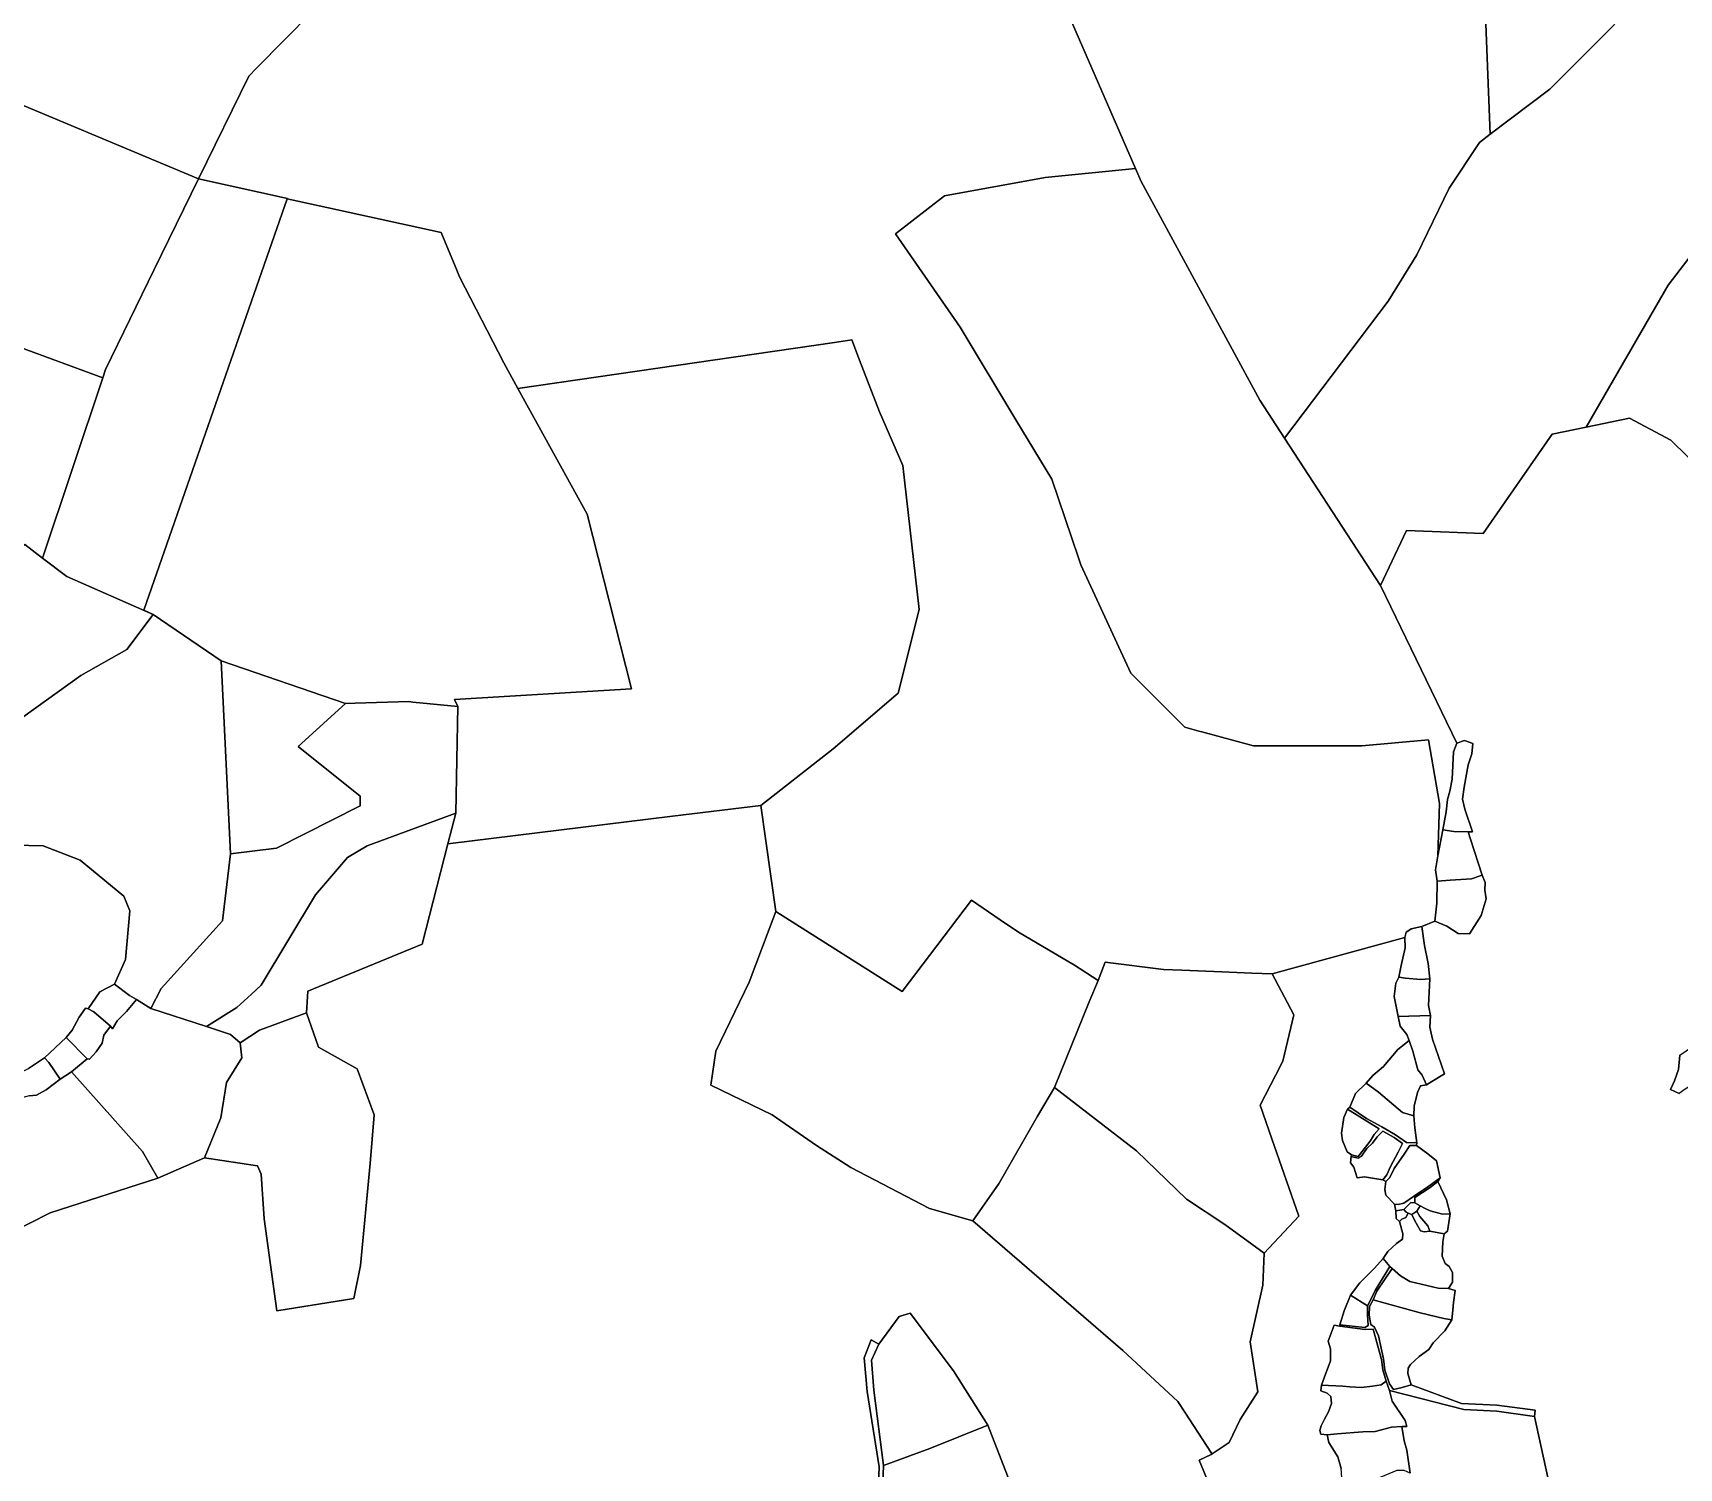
# Model space of a CAD drawing. Extents: x 542555 to 550520, y 1840485 to 1846995.
# Drawn here: x 546925 to 547559, y 1842443 to 1842996 of the extents above; entities that cross this region are included whole.
import ezdxf

# ---------------------------------------------------------------- set-up
doc = ezdxf.new("R2010")
doc.units = 0
doc.layers.add('Level 30', color=7, linetype='Continuous')

msp = doc.modelspace()

# ---------------------------------------------------------------- linework, layer by layer
at = {"layer": 'Level 30'}
for points in [[(547448.02, 1843219.39), (547451.1, 1843218.07), (547464.8, 1843217.02), (547475.37, 1843217.02), (547490.49, 1843220.8), (547503.35, 1843220.8), (547507.47, 1843220.28), (547494.22, 1843137.16), (547482.2, 1843051.39), (547486.03, 1842956.53), (547481.86, 1842953.37), (547470.14, 1842935.79), (547457.7, 1842910.15), (547446.73, 1842892.28), (547406.8, 1842839.59), (547397.29, 1842854.19), (547351.62, 1842938.35), (547349.42, 1842943.41), (547324.38, 1843000.88), (547325.18, 1843032.96), (547346.01, 1843067.42), (547394.08, 1843125.94), (547428.53, 1843179.65)], [(547507.47, 1843220.28), (547508.78, 1843220.12), (547520.4, 1843212.07), (547544.25, 1843203.48), (547560.14, 1843194.12), (547567.82, 1843190.89), (547577.38, 1843172.86), (547629.73, 1843134.92), (547607.79, 1843108.69), (547580.7, 1843071.32), (547552.15, 1843017.84), (547531.65, 1842996.6), (547508.95, 1842973.88), (547486.03, 1842956.53), (547482.2, 1843051.39), (547494.22, 1843137.16)], [(546865.94, 1842990.6), (546900.9201, 1842976.0179), (546988.76, 1842939.4), (546971.7051, 1842904.4959), (546952.9, 1842866.01), (546951.84, 1842862.83), (546835.8, 1842905.56), (546837.9, 1842910.03), (546844.22, 1842926.65), (546850.0244, 1842943.8195), (546857.9585, 1842967.2887), (546863.51, 1842983.71)], [(547639.51, 1842812.57), (547638.24, 1842795.93), (547629.56, 1842783.91), (547606.01, 1842789.42), (547555.57, 1842838.83), (547539.64, 1842847.33), (547522.8706, 1842843.831), (547554.51, 1842898.47), (547612.58, 1842974.25), (547627.38, 1842991.39), (547696.73, 1842960.78), (547675.69, 1842915.31)], [(546988.76, 1842939.4), (547022.95, 1842931.84), (547022.88, 1842931.65), (547009.1681, 1842892.3205), (546967.69, 1842773.35), (546971.33, 1842771.76), (546938.06, 1842786.29), (546928.7213, 1842793.4239), (546951.84, 1842862.83), (546952.9, 1842866.01), (546971.7051, 1842904.4959)], [(547469.03, 1842695.73), (547467.69, 1842688.8), (547465.8698, 1842678.789), (547466.43, 1842699.03), (547462.18, 1842723.52), (547436.54, 1842721.13), (547394.88, 1842721.13), (547374.97, 1842726.56), (547373.8644, 1842726.8614), (547368.44, 1842728.34), (547360.3477, 1842736.4401), (547347.61, 1842749.19), (547328.39, 1842790.87), (547327.4753, 1842793.5496), (547317.17, 1842823.74), (547303.3656, 1842846.6533), (547281.92, 1842882.25), (547257.1, 1842918.17), (547275.94, 1842932.86), (547314.62, 1842939.84), (547349.42, 1842943.41), (547351.62, 1842938.35), (547397.29, 1842854.19), (547406.8, 1842839.59), (547443.75, 1842782.84), (547473.17, 1842722.15), (547471.84, 1842718.8), (547471.34, 1842708.28), (547470.5, 1842703.7), (547469.56, 1842700.47)], [(547087.29, 1842739), (547088.6, 1842736.28), (547071.2473, 1842738.0392), (547069.76, 1842738.19), (547049.0336, 1842737.5961), (547045.33, 1842737.49), (546997.48, 1842753.92), (546971.33, 1842771.76), (546967.69, 1842773.35), (547009.1681, 1842892.3205), (547022.88, 1842931.65), (547082.16, 1842918.79), (547088.1462, 1842904.2338), (547089.18, 1842901.72), (547106.24, 1842868.59), (547111.71, 1842858.67), (547138.35, 1842810.35), (547155.41, 1842743.07)], [(546951.84, 1842862.83), (546928.7213, 1842793.4239), (546921.88, 1842798.65), (546900.26, 1842783.27), (546874.06, 1842783.87), (546853.82, 1842808.65), (546838.47, 1842799.48), (546832.8801, 1842796.6803), (546826.67, 1842793.57), (546809.28, 1842783.19), (546781.33, 1842801.82), (546779.7693, 1842802.2122), (546777.4192, 1842802.8027), (546777.88, 1842803.43), (546783.84, 1842814.57), (546816.88, 1842865.34), (546835.8, 1842905.56)], [(547233.02, 1842719.97), (547205.25, 1842698.25), (547171.2137, 1842694.0551), (547084.76, 1842683.4), (547087.78, 1842695.28), (547088.6, 1842736.28), (547087.29, 1842739), (547155.41, 1842743.07), (547138.35, 1842810.35), (547111.71, 1842858.67), (547233.591, 1842876.4394), (547240.18, 1842877.4), (547243.1963, 1842869.5975), (547250.9, 1842849.67), (547259.84, 1842829.1), (547266.1, 1842773.64), (547258.06, 1842741.44)], [(546928.7213, 1842793.4239), (546938.06, 1842786.29), (546971.33, 1842771.76), (546961.19, 1842758.23), (546943.4, 1842748.28), (546917.0007, 1842729.2892), (546881.54, 1842703.78), (546864.53, 1842720.13), (546860.07, 1842726.76), (546854.83, 1842741.26), (546860.63, 1842777.82), (546874.06, 1842783.87), (546900.26, 1842783.27), (546921.88, 1842798.65)], [(546997.48, 1842753.92), (547001.06, 1842679.57), (546997.97, 1842653.77), (546974.4, 1842627.83), (546970.32, 1842620.04), (546964.9, 1842623.49), (546962.23, 1842625.04), (546956.35, 1842629.44), (546960.68, 1842638.98), (546962.32, 1842657.63), (546959.98, 1842663.26), (546943.18, 1842677.21), (546928.99, 1842682.68), (546912.44, 1842683.05), (546902.4787, 1842680.6131), (546900.79, 1842680.2), (546881.54, 1842703.78), (546917.0007, 1842729.2892), (546943.4, 1842748.28), (546961.19, 1842758.23), (546971.33, 1842771.76)], [(547018.8, 1842681.76), (547001.06, 1842679.57), (546997.48, 1842753.92), (547045.33, 1842737.49), (547027.06, 1842720.93), (547050.98, 1842701.75), (547050.96, 1842698.12)], [(547045.33, 1842737.49), (547049.0336, 1842737.5961), (547069.76, 1842738.19), (547071.2473, 1842738.0392), (547088.6, 1842736.28), (547087.78, 1842695.28), (547053.63, 1842682.7), (547046.14, 1842678.19), (547033.78, 1842663.88), (547012.85, 1842629.02), (547009.13, 1842625.61), (547003.52, 1842620.47), (546991.85, 1842613.19), (546970.32, 1842620.04), (546974.4, 1842627.83), (546997.97, 1842653.77), (547001.06, 1842679.57), (547018.8, 1842681.76), (547050.96, 1842698.12), (547050.98, 1842701.75), (547027.06, 1842720.93)], [(547473.17, 1842722.15), (547476.08, 1842723.16), (547479.34, 1842722.02), (547478.94, 1842718.12), (547477.56, 1842713.9), (547476, 1842705.25), (547475.33, 1842700.69), (547476.26, 1842696.79), (547479.19, 1842688.1), (547477.56, 1842688.12), (547471.98, 1842688.19), (547467.69, 1842688.8), (547469.03, 1842695.73), (547469.56, 1842700.47), (547470.5, 1842703.7), (547471.34, 1842708.28), (547471.84, 1842718.8)], [(547087.78, 1842695.28), (547084.76, 1842683.4), (547074.77, 1842644.8), (547030.88, 1842626.74), (547030.34, 1842618.36), (547012.19, 1842611.71), (547004.8, 1842606.92), (547001.1, 1842610.12), (546991.85, 1842613.19), (547003.52, 1842620.47), (547009.13, 1842625.61), (547012.85, 1842629.02), (547033.78, 1842663.88), (547046.14, 1842678.19), (547053.63, 1842682.7)], [(547470.62, 1842669.49), (547465.6, 1842669.04), (547464.91, 1842673.51), (547465.8698, 1842678.789), (547467.69, 1842688.8), (547471.98, 1842688.19), (547477.56, 1842688.12), (547478.41, 1842685.23), (547482.83, 1842671.4), (547478.72, 1842669.99)], [(547482.83, 1842671.4), (547484.02, 1842668.52), (547483.88, 1842665.56), (547484.42, 1842662.26), (547482.49, 1842655.82), (547478.05, 1842648.88), (547473.65, 1842648.93), (547469.35, 1842651.81), (547464.73, 1842653.71), (547465.4, 1842660.58), (547465.6, 1842669.04), (547470.62, 1842669.49), (547478.72, 1842669.99)], [(547331.6611, 1842622.6728), (547318.26, 1842589.71), (547311.74, 1842578.69), (547296.91, 1842552.9), (547286.78, 1842538.3), (547270.13, 1842543.08), (547239.84, 1842558.84), (547226.65, 1842567.33), (547209.55, 1842579.16), (547185.91, 1842590.53), (547187.88, 1842603.6), (547200.66, 1842630.27), (547210.97, 1842657.44), (547259.55, 1842626.64), (547286.27, 1842661.81), (547297.306, 1842654.2616), (547304.37, 1842649.43), (547325.94, 1842636.7), (547335.01, 1842630.91)], [(547453.43, 1842631.71), (547450.76, 1842632.19), (547451.72, 1842636.67), (547453.23, 1842643.46), (547453.06, 1842647.38), (547453.67, 1842649.42), (547454.6062, 1842650.0507), (547455.57, 1842650.7), (547459.67, 1842651.59), (547460.73, 1842644.3), (547462.09, 1842637.41), (547462.68, 1842631.47), (547459.1, 1842631.19)], [(547402.08, 1842633.37), (547410.35, 1842617.64), (547406.17, 1842599.83), (547403.2736, 1842594.2384), (547397.39, 1842582.88), (547401.8955, 1842569.98), (547412.3, 1842540.19), (547399.02, 1842525.86), (547394.2412, 1842529.3452), (547383.8395, 1842536.9312), (547383.8, 1842536.96), (547369.01, 1842546.7), (547349.86, 1842565.33), (547318.26, 1842589.71), (547331.6611, 1842622.6728), (547335.01, 1842630.91), (547337.102, 1842636.1851), (547337.79, 1842637.92), (547360.19, 1842635.12), (547367.289, 1842634.8234), (547382.6502, 1842634.1817), (547394.2451, 1842633.6973)], [(546955.67, 1842612.24), (546954.89, 1842613.31), (546948.45, 1842618.82), (546946.21, 1842619.91), (546950.79, 1842626.49), (546956.35, 1842629.44), (546962.23, 1842625.04), (546964.9, 1842623.49), (546961.03, 1842618.88), (546957.4, 1842615.34)], [(547463.05, 1842617.36), (547450.54, 1842617.02), (547449, 1842624.66), (547449.6, 1842629.8), (547450.76, 1842632.19), (547453.43, 1842631.71), (547459.1, 1842631.19), (547462.68, 1842631.47), (547462.27, 1842621.19)], [(546997.27, 1842578.04), (546991, 1842562.63), (546973.04, 1842554.81), (546967.13, 1842564.99), (546939.88, 1842595.67), (546945.9, 1842600.73), (546946.75, 1842600.57), (546949.4, 1842603.44), (546951.61, 1842606.79), (546952.25, 1842609.78), (546954.89, 1842613.31), (546955.67, 1842612.24), (546957.4, 1842615.34), (546961.03, 1842618.88), (546964.9, 1842623.49), (546970.32, 1842620.04), (546991.85, 1842613.19), (547001.1, 1842610.12), (547004.8, 1842606.92), (547005.44, 1842601.1), (546999.47, 1842591.56)], [(546946.75, 1842600.57), (546945.9, 1842600.73), (546937.84, 1842608.95), (546940.09, 1842611.76), (546942.85, 1842616.75), (546945.29, 1842620.15), (546946.21, 1842619.91), (546948.45, 1842618.82), (546954.89, 1842613.31), (546952.25, 1842609.78), (546951.61, 1842606.79), (546949.4, 1842603.44)], [(547011.5, 1842559.56), (546991, 1842562.63), (546997.27, 1842578.04), (546999.47, 1842591.56), (547005.44, 1842601.1), (547004.8, 1842606.92), (547012.19, 1842611.71), (547030.34, 1842618.36), (547034.9, 1842605.26), (547049.79, 1842596.84), (547056.32, 1842579.13), (547054.87, 1842560.39), (547051.03, 1842521.17), (547048.52, 1842508.41), (547018.9, 1842503.76), (547014.04, 1842539.19), (547012.8, 1842556.38)], [(547463.51, 1842591.94), (547461.49, 1842590.74), (547459.76, 1842594.48), (547458.06, 1842596.48), (547456.24, 1842603.61), (547454.81, 1842607.72), (547453.94, 1842610.09), (547451.38, 1842613.32), (547450.54, 1842617.02), (547463.05, 1842617.36), (547462.7, 1842612.86), (547463.71, 1842608.33), (547468.42, 1842594.92)], [(547579.88, 1842597.93), (547579.6, 1842594.27), (547576.36, 1842595.12), (547574.21, 1842594.97), (547570.92, 1842593.7), (547568.75, 1842593.71), (547561.05, 1842589.06), (547558.71, 1842587.32), (547555.34, 1842588.89), (547556.91, 1842592.27), (547558.42, 1842596.64), (547558.97, 1842602.18), (547563.8, 1842605.48), (547570.05, 1842609.65), (547576.79, 1842618.28), (547579.66, 1842615.07), (547583.49, 1842610.38), (547581.94, 1842606.68), (547580.98, 1842602.44)], [(546945.9, 1842600.73), (546939.88, 1842595.67), (546935.44, 1842592.94), (546931.17, 1842599.31), (546929.5, 1842601.04), (546937.84, 1842608.95)], [(547454.81, 1842607.72), (547456.24, 1842603.61), (547458.06, 1842596.48), (547459.76, 1842594.48), (547461.49, 1842590.74), (547459.09, 1842590.28), (547457.93, 1842587.79), (547456.68, 1842582.44), (547456.58, 1842578.74), (547452.25, 1842580.09), (547442.95, 1842587.82), (547438.26, 1842591.35), (547440.79, 1842594.27), (547444.94, 1842597.82), (547450.41, 1842604.36)], [(546923.48, 1842586.5), (546920.76, 1842585.71), (546919.64, 1842587.24), (546917.79, 1842590.17), (546915.48, 1842591.59), (546916.94, 1842593.83), (546923.31, 1842597.05), (546929.5, 1842601.04), (546931.17, 1842599.31), (546935.44, 1842592.94), (546930.1, 1842588.73), (546926.32, 1842586.74)], [(547456.58, 1842578.74), (547456.97, 1842574.14), (547457.69, 1842568.43), (547453.8, 1842568.49), (547449.47, 1842571.51), (547444.31, 1842574.49), (547438.35, 1842577.7), (547431.89, 1842582.07), (547434.08, 1842587.34), (547438.26, 1842591.35), (547442.95, 1842587.82), (547452.25, 1842580.09)], [(547318.26, 1842589.71), (547349.86, 1842565.33), (547369.01, 1842546.7), (547383.8, 1842536.96), (547383.8395, 1842536.9312), (547394.2412, 1842529.3452), (547399.02, 1842525.86), (547398.4, 1842513.65), (547393.61, 1842491.79), (547396.55, 1842472.61), (547389.67, 1842461.85), (547385.54, 1842453.05), (547378.96, 1842448.64), (547378.7246, 1842448.9996), (547368.4135, 1842464.7512), (547365.75, 1842468.82), (547344.55, 1842488.49), (547286.78, 1842538.3), (547296.91, 1842552.9), (547311.74, 1842578.69)], [(547430.99, 1842581.33), (547443.3, 1842573.75), (547441.33, 1842571.57), (547439.83, 1842568.99), (547437.92, 1842566.66), (547435.16, 1842563.18), (547432.53, 1842563.82), (547430.9, 1842564.9), (547429.06, 1842569.25), (547428.69, 1842572.1), (547429.66, 1842578.1)], [(547457.69, 1842568.43), (547457.66, 1842567.3), (547454.99, 1842567.36), (547452.89, 1842564.01), (547449.05, 1842558.52), (547447.38, 1842555.03), (547445.77, 1842553.54), (547444.6, 1842554.11), (547446.13, 1842556.04), (547447.58, 1842559.32), (547450.59, 1842564.78), (547452.16, 1842568.16), (547449.01, 1842570.46), (547444.62, 1842572.86), (547442.44, 1842570.74), (547440.71, 1842568.3), (547438.55, 1842566.22), (547436.36, 1842563.09), (547435.17, 1842562.52), (547432.44, 1842563.07), (547432.53, 1842563.82), (547435.16, 1842563.18), (547437.92, 1842566.66), (547439.83, 1842568.99), (547441.33, 1842571.57), (547443.3, 1842573.75), (547430.99, 1842581.33), (547431.89, 1842582.07), (547438.35, 1842577.7), (547444.31, 1842574.49), (547449.47, 1842571.51), (547453.8, 1842568.49)], [(547452.16, 1842568.16), (547450.59, 1842564.78), (547447.58, 1842559.32), (547446.13, 1842556.04), (547444.6, 1842554.11), (547440.7, 1842554.74), (547437.6, 1842555.31), (547434.81, 1842554.96), (547433.48, 1842559.06), (547432.2, 1842560.65), (547432.44, 1842563.07), (547435.17, 1842562.52), (547436.36, 1842563.09), (547438.55, 1842566.22), (547440.71, 1842568.3), (547442.44, 1842570.74), (547444.62, 1842572.86), (547449.01, 1842570.46)], [(547450.54, 1842544.63), (547449.11, 1842544.79), (547445.86, 1842548.19), (547445.42, 1842550.45), (547445.77, 1842553.54), (547447.38, 1842555.03), (547449.05, 1842558.52), (547452.89, 1842564.01), (547454.99, 1842567.36), (547457.66, 1842567.3), (547461.95, 1842564.16), (547465.27, 1842561.46), (547466.75, 1842554.9), (547462.41, 1842551.66), (547456.46, 1842547.75), (547452.72, 1842545.15)], [(547466.75, 1842554.9), (547465.85, 1842553.47), (547462.83, 1842551.23), (547456.95, 1842547.32), (547456.98, 1842545.28), (547455.49, 1842545.46), (547452.68, 1842542.77), (547449.63, 1842542.18), (547449.11, 1842544.79), (547450.54, 1842544.63), (547452.72, 1842545.15), (547456.46, 1842547.75), (547462.41, 1842551.66)], [(547460.97, 1842543.15), (547458.98, 1842544.16), (547456.98, 1842545.28), (547456.95, 1842547.32), (547462.83, 1842551.23), (547465.85, 1842553.47), (547469.15, 1842546.39), (547470.6, 1842541.04), (547467.65, 1842540.88), (547462.92, 1842542.24)], [(547468.24, 1842533.34), (547467.73, 1842530.28), (547467.46, 1842524.79), (547468.65, 1842521.89), (547470.13, 1842520.74), (547471.43, 1842518.48), (547471.45, 1842514.7), (547469.99, 1842512.3), (547465.92, 1842512.47), (547454.99, 1842515.03), (547451.42, 1842517.15), (547448.21, 1842519.96), (547447.28, 1842520.78), (547444.81, 1842523.9), (547446.56, 1842526.51), (547449.96, 1842529.59), (547452.16, 1842531.31), (547452.34, 1842533.41), (547451.11, 1842538.13), (547451.94, 1842539), (547453.47, 1842539.67), (547454.39, 1842541.31), (547455.82, 1842540.77), (547456.8, 1842538.57), (547459.2, 1842534.47), (547460.51, 1842534.14), (547462.71, 1842534.39)], [(547451.94, 1842539), (547451.11, 1842538.13), (547449.84, 1842539.25), (547449.63, 1842542.18), (547452.68, 1842542.77), (547453.68, 1842541.76), (547454.39, 1842541.31), (547453.47, 1842539.67)], [(547458.98, 1842544.16), (547457.72, 1842542.02), (547455.82, 1842540.77), (547454.39, 1842541.31), (547453.68, 1842541.76), (547452.68, 1842542.77), (547455.49, 1842545.46), (547456.98, 1842545.28)], [(547456.8, 1842538.57), (547455.82, 1842540.77), (547457.72, 1842542.02), (547458.85, 1842540.07), (547461.96, 1842536.42), (547462.71, 1842534.39), (547460.51, 1842534.14), (547459.2, 1842534.47)], [(547458.98, 1842544.16), (547460.97, 1842543.15), (547462.92, 1842542.24), (547467.65, 1842540.88), (547470.6, 1842541.04), (547469.51, 1842534.33), (547468.24, 1842533.34), (547462.71, 1842534.39), (547461.96, 1842536.42), (547458.85, 1842540.07), (547457.72, 1842542.02)], [(547503.31, 1842465.47), (547503.03, 1842463.12), (547488.53, 1842465.11), (547475.78, 1842465.71), (547447.16, 1842473.07), (547445.98, 1842476.7), (547444.67, 1842481.05), (547444.09, 1842484.93), (547440.89, 1842496.62), (547437.91, 1842496.55), (547428.07, 1842497.78), (547428.1, 1842498.36), (547437.66, 1842497.37), (547438.94, 1842498.02), (547438.71, 1842502.16), (547438.74, 1842505.68), (547440.21, 1842508.3), (547441.71, 1842511.49), (547447.28, 1842520.78), (547448.21, 1842519.96), (547442.39, 1842511.35), (547440.96, 1842507.96), (547439.56, 1842505.4), (547439.36, 1842502.08), (547440.05, 1842498.42), (547441.47, 1842497.48), (547442.95, 1842494.08), (547444.92, 1842485.19), (547445.44, 1842480.93), (547447.19, 1842475.61), (547448.74, 1842473.46), (547452.11, 1842474.24), (547455.6, 1842475.2), (547474.98, 1842468.09), (547488.57, 1842467.36)], [(547444.81, 1842523.9), (547447.28, 1842520.78), (547441.71, 1842511.49), (547440.21, 1842508.3), (547438.74, 1842505.68), (547432.22, 1842509.75), (547435.8, 1842514.55), (547441.49, 1842520.12)], [(547469.99, 1842512.3), (547472.46, 1842511.53), (547471.9, 1842506.98), (547471.57, 1842504.01), (547471.26, 1842500.3), (547468.13, 1842500.8), (547458.97, 1842502.96), (547445.51, 1842506.68), (547440.96, 1842507.96), (547442.39, 1842511.35), (547448.21, 1842519.96), (547451.42, 1842517.15), (547454.99, 1842515.03), (547465.92, 1842512.47)], [(547438.94, 1842498.02), (547437.66, 1842497.37), (547428.1, 1842498.36), (547429.82, 1842503.74), (547432.22, 1842509.75), (547438.74, 1842505.68), (547438.71, 1842502.16)], [(547250.61, 1842490.94), (547258.42, 1842501.49), (547262.65, 1842502.84), (547279.38, 1842480.58), (547292.65, 1842459.7), (547270.22, 1842450.71), (547252.49, 1842444.14), (547248.76, 1842473.16), (547247.85, 1842484.69)], [(547440.96, 1842507.96), (547445.51, 1842506.68), (547458.97, 1842502.96), (547468.13, 1842500.8), (547471.26, 1842500.3), (547468.53, 1842496.05), (547464, 1842491.37), (547462.37, 1842488.89), (547458.63, 1842486.19), (547455.3, 1842483.11), (547454.41, 1842481.63), (547454.29, 1842479.57), (547455.6, 1842475.2), (547452.11, 1842474.24), (547448.74, 1842473.46), (547447.19, 1842475.61), (547445.44, 1842480.93), (547444.92, 1842485.19), (547442.95, 1842494.08), (547441.47, 1842497.48), (547440.05, 1842498.42), (547439.36, 1842502.08), (547439.56, 1842505.4)], [(547429.22, 1842474.68), (547421, 1842475.07), (547422.03, 1842477.9), (547424.54, 1842484.44), (547424.5, 1842489.1), (547423.57, 1842492.04), (547425.86, 1842498.19), (547428.07, 1842497.78), (547437.91, 1842496.55), (547440.89, 1842496.62), (547444.09, 1842484.93), (547444.67, 1842481.05), (547445.98, 1842476.7), (547443.97, 1842475.28), (547440.65, 1842474.73), (547436.5, 1842474.21), (547431.96, 1842474.53)], [(547447.16, 1842473.07), (547448.28, 1842468.95), (547453.25, 1842461.52), (547453.91, 1842459.22), (547451.99, 1842459.23), (547448.01, 1842458.92), (547441.71, 1842457.32), (547437.01, 1842457.14), (547427.11, 1842456.39), (547423.25, 1842456.03), (547420.78, 1842456.22), (547420.42, 1842457.64), (547420.9, 1842459.46), (547422.24, 1842461.97), (547423.71, 1842464.8), (547424.92, 1842468.03), (547424.63, 1842470.69), (547423.19, 1842472.01), (547420.81, 1842472.9), (547421, 1842475.07), (547429.22, 1842474.68), (547431.96, 1842474.53), (547436.5, 1842474.21), (547440.65, 1842474.73), (547443.97, 1842475.28), (547445.98, 1842476.7)], [(547266.02, 1842346.06), (547244.7, 1842330.75), (547240.29, 1842331.56), (547236.29, 1842333.6), (547232.81, 1842339.93), (547232.69, 1842347.33), (547240.63, 1842362.49), (547242.25, 1842366.03), (547242.51, 1842371.1), (547239.61, 1842381.67), (547241.98, 1842391.57), (547247.44, 1842400.4), (547251.06, 1842410.25), (547251.73, 1842424.52), (547251.89, 1842430.02), (547252.49, 1842444.14), (547270.22, 1842450.71), (547292.65, 1842459.7), (547302.85, 1842433.27), (547315.21, 1842409.53), (547305.78, 1842400.58), (547291.18, 1842383.18), (547278.19, 1842368.64), (547274.49, 1842364.17)], [(547438.56, 1842437.52), (547434.41, 1842436.06), (547433.76, 1842435.75), (547432.45, 1842436.72), (547431.4, 1842438.7), (547429.02, 1842437.83), (547428.61, 1842443.07), (547427.36, 1842447.59), (547423.92, 1842453.1), (547423.25, 1842456.03), (547427.11, 1842456.39), (547437.01, 1842457.14), (547441.71, 1842457.32), (547448.01, 1842458.92), (547451.99, 1842459.23), (547452.84, 1842453.68), (547453.84, 1842450.09), (547455.2, 1842441.23), (547452.91, 1842442.28), (547450.09, 1842442.22)]]:
    msp.add_lwpolyline(points, close=True, dxfattribs=at)
for points in [[(547660.55, 1843029.83), (547627.38, 1842991.39), (547612.58, 1842974.25), (547554.51, 1842898.47), (547522.8706, 1842843.831), (547509.83, 1842841.11), (547483.29, 1842802.85), (547453.75, 1842804.06), (547443.75, 1842782.84), (547406.8, 1842839.59), (547446.73, 1842892.28), (547457.7, 1842910.15), (547470.14, 1842935.79), (547481.86, 1842953.37), (547486.03, 1842956.53), (547508.95, 1842973.88), (547531.65, 1842996.6)], [(547043.1, 1843014.61), (547011.0037, 1842981.9181), (547008.07, 1842978.93), (546988.76, 1842939.4), (546900.9201, 1842976.0179), (546865.94, 1842990.6), (546866.89, 1842993.29), (546870.41, 1843004.79)], [(547324.38, 1843000.88), (547349.42, 1842943.41), (547314.62, 1842939.84), (547275.94, 1842932.86), (547257.1, 1842918.17), (547281.92, 1842882.25), (547303.3656, 1842846.6533), (547317.17, 1842823.74), (547327.4753, 1842793.5496), (547328.39, 1842790.87), (547347.61, 1842749.19), (547360.3477, 1842736.4401), (547368.44, 1842728.34), (547373.8644, 1842726.8614), (547374.97, 1842726.56), (547394.88, 1842721.13), (547436.54, 1842721.13), (547462.18, 1842723.52), (547466.43, 1842699.03), (547465.8698, 1842678.789), (547464.91, 1842673.51), (547465.6, 1842669.04), (547465.4, 1842660.58), (547464.73, 1842653.71), (547459.67, 1842651.59), (547455.57, 1842650.7), (547454.6062, 1842650.0507), (547453.67, 1842649.42), (547453.06, 1842647.38), (547402.08, 1842633.37), (547394.2451, 1842633.6973), (547382.6502, 1842634.1817), (547367.289, 1842634.8234), (547360.19, 1842635.12), (547337.79, 1842637.92), (547337.102, 1842636.1851), (547335.01, 1842630.91), (547325.94, 1842636.7), (547304.37, 1842649.43), (547297.306, 1842654.2616), (547286.27, 1842661.81), (547259.55, 1842626.64), (547210.97, 1842657.44), (547205.25, 1842698.25), (547233.02, 1842719.97), (547258.06, 1842741.44), (547266.1, 1842773.64), (547259.84, 1842829.1), (547250.9, 1842849.67), (547243.1963, 1842869.5975), (547240.18, 1842877.4), (547233.591, 1842876.4394), (547111.71, 1842858.67), (547106.24, 1842868.59), (547089.18, 1842901.72), (547088.1462, 1842904.2338), (547082.16, 1842918.79), (547022.88, 1842931.65), (547022.95, 1842931.84), (546988.76, 1842939.4), (547008.07, 1842978.93), (547011.0037, 1842981.9181), (547043.1, 1843014.61)], [(547510.89, 1842427.22), (547503.03, 1842463.12), (547503.31, 1842465.47), (547488.57, 1842467.36), (547474.98, 1842468.09), (547455.6, 1842475.2), (547454.29, 1842479.57), (547454.41, 1842481.63), (547455.3, 1842483.11), (547458.63, 1842486.19), (547462.37, 1842488.89), (547464, 1842491.37), (547468.53, 1842496.05), (547471.26, 1842500.3), (547471.57, 1842504.01), (547471.9, 1842506.98), (547472.46, 1842511.53), (547469.99, 1842512.3), (547471.45, 1842514.7), (547471.43, 1842518.48), (547470.13, 1842520.74), (547468.65, 1842521.89), (547467.46, 1842524.79), (547467.73, 1842530.28), (547468.24, 1842533.34), (547469.51, 1842534.33), (547470.6, 1842541.04), (547469.15, 1842546.39), (547465.85, 1842553.47), (547466.75, 1842554.9), (547465.27, 1842561.46), (547461.95, 1842564.16), (547457.66, 1842567.3), (547457.69, 1842568.43), (547456.97, 1842574.14), (547456.58, 1842578.74), (547456.68, 1842582.44), (547457.93, 1842587.79), (547459.09, 1842590.28), (547461.49, 1842590.74), (547463.51, 1842591.94), (547468.42, 1842594.92), (547463.71, 1842608.33), (547462.7, 1842612.86), (547463.05, 1842617.36), (547462.27, 1842621.19), (547462.68, 1842631.47), (547462.09, 1842637.41), (547460.73, 1842644.3), (547459.67, 1842651.59), (547464.73, 1842653.71), (547469.35, 1842651.81), (547473.65, 1842648.93), (547478.05, 1842648.88), (547482.49, 1842655.82), (547484.42, 1842662.26), (547483.88, 1842665.56), (547484.02, 1842668.52), (547482.83, 1842671.4), (547478.41, 1842685.23), (547477.56, 1842688.12), (547479.19, 1842688.1), (547476.26, 1842696.79), (547475.33, 1842700.69), (547476, 1842705.25), (547477.56, 1842713.9), (547478.94, 1842718.12), (547479.34, 1842722.02), (547476.08, 1842723.16), (547473.17, 1842722.15), (547443.75, 1842782.84), (547453.75, 1842804.06), (547483.29, 1842802.85), (547509.83, 1842841.11), (547522.8706, 1842843.831), (547539.64, 1842847.33), (547555.57, 1842838.83), (547606.01, 1842789.42)], [(546907.48, 1842529.2), (546931.69, 1842541.41), (546973.04, 1842554.81), (546991, 1842562.63), (547011.5, 1842559.56), (547012.8, 1842556.38), (547014.04, 1842539.19), (547018.9, 1842503.76), (547048.52, 1842508.41), (547051.03, 1842521.17), (547054.87, 1842560.39), (547056.32, 1842579.13), (547049.79, 1842596.84), (547034.9, 1842605.26), (547030.34, 1842618.36), (547030.88, 1842626.74), (547074.77, 1842644.8), (547084.76, 1842683.4), (547171.2137, 1842694.0551), (547205.25, 1842698.25), (547210.97, 1842657.44), (547200.66, 1842630.27), (547187.88, 1842603.6), (547185.91, 1842590.53), (547209.55, 1842579.16), (547226.65, 1842567.33), (547239.84, 1842558.84), (547270.13, 1842543.08), (547286.78, 1842538.3), (547344.55, 1842488.49), (547365.75, 1842468.82), (547368.4135, 1842464.7512), (547378.7246, 1842448.9996), (547378.96, 1842448.64), (547378.6057, 1842448.4741), (547373.94, 1842446.29), (547376.6488, 1842439.7505)], [(546912.44, 1842683.05), (546928.99, 1842682.68), (546943.18, 1842677.21), (546959.98, 1842663.26), (546962.32, 1842657.63), (546960.68, 1842638.98), (546956.35, 1842629.44), (546950.79, 1842626.49), (546946.21, 1842619.91), (546945.29, 1842620.15), (546942.85, 1842616.75), (546940.09, 1842611.76), (546937.84, 1842608.95), (546929.5, 1842601.04), (546923.31, 1842597.05)], [(547376.6488, 1842439.7505), (547373.94, 1842446.29), (547378.6057, 1842448.4741), (547378.96, 1842448.64), (547385.54, 1842453.05), (547389.67, 1842461.85), (547396.55, 1842472.61), (547393.61, 1842491.79), (547398.4, 1842513.65), (547399.02, 1842525.86), (547412.3, 1842540.19), (547401.8955, 1842569.98), (547397.39, 1842582.88), (547403.2736, 1842594.2384), (547406.17, 1842599.83), (547410.35, 1842617.64), (547402.08, 1842633.37), (547453.06, 1842647.38), (547453.23, 1842643.46), (547451.72, 1842636.67), (547450.76, 1842632.19), (547449.6, 1842629.8), (547449, 1842624.66), (547450.54, 1842617.02), (547451.38, 1842613.32), (547453.94, 1842610.09), (547454.81, 1842607.72), (547450.41, 1842604.36), (547444.94, 1842597.82), (547440.79, 1842594.27), (547438.26, 1842591.35), (547434.08, 1842587.34), (547431.89, 1842582.07), (547430.99, 1842581.33), (547429.66, 1842578.1), (547428.69, 1842572.1), (547429.06, 1842569.25), (547430.9, 1842564.9), (547432.53, 1842563.82), (547432.44, 1842563.07), (547432.2, 1842560.65), (547433.48, 1842559.06), (547434.81, 1842554.96), (547437.6, 1842555.31), (547440.7, 1842554.74), (547444.6, 1842554.11), (547445.77, 1842553.54), (547445.42, 1842550.45), (547445.86, 1842548.19), (547449.11, 1842544.79), (547449.63, 1842542.18), (547449.84, 1842539.25), (547451.11, 1842538.13), (547452.34, 1842533.41), (547452.16, 1842531.31), (547449.96, 1842529.59), (547446.56, 1842526.51), (547444.81, 1842523.9), (547441.49, 1842520.12), (547435.8, 1842514.55), (547432.22, 1842509.75), (547429.82, 1842503.74), (547428.1, 1842498.36), (547428.07, 1842497.78), (547425.86, 1842498.19), (547423.57, 1842492.04), (547424.5, 1842489.1), (547424.54, 1842484.44), (547422.03, 1842477.9), (547421, 1842475.07), (547420.81, 1842472.9), (547423.19, 1842472.01), (547424.63, 1842470.69), (547424.92, 1842468.03), (547423.71, 1842464.8), (547422.24, 1842461.97), (547420.9, 1842459.46), (547420.42, 1842457.64), (547420.78, 1842456.22), (547423.25, 1842456.03), (547423.92, 1842453.1), (547427.36, 1842447.59), (547428.61, 1842443.07)], [(547558.97, 1842602.18), (547558.42, 1842596.64), (547556.91, 1842592.27), (547555.34, 1842588.89), (547558.71, 1842587.32)], [(546923.48, 1842586.5), (546926.32, 1842586.74), (546930.1, 1842588.73), (546935.44, 1842592.94), (546939.88, 1842595.67), (546967.13, 1842564.99), (546973.04, 1842554.81), (546931.69, 1842541.41), (546907.48, 1842529.2)], [(547302.85, 1842433.27), (547292.65, 1842459.7), (547279.38, 1842480.58), (547262.65, 1842502.84), (547258.42, 1842501.49), (547250.61, 1842490.94), (547247.68, 1842492.55), (547244.99, 1842485.62), (547246.17, 1842472.66), (547250.78, 1842443.65), (547250.19, 1842429.92)], [(547250.19, 1842429.92), (547250.78, 1842443.65), (547246.17, 1842472.66), (547244.99, 1842485.62), (547247.68, 1842492.55), (547250.61, 1842490.94), (547247.85, 1842484.69), (547248.76, 1842473.16), (547252.49, 1842444.14), (547251.89, 1842430.02)], [(547455.2, 1842441.23), (547453.84, 1842450.09), (547452.84, 1842453.68), (547451.99, 1842459.23), (547453.91, 1842459.22), (547453.25, 1842461.52), (547448.28, 1842468.95), (547447.16, 1842473.07), (547475.78, 1842465.71), (547488.53, 1842465.11), (547503.03, 1842463.12), (547510.89, 1842427.22)]]:
    msp.add_lwpolyline(points, dxfattribs=at)

doc.saveas('drawing.dxf')
